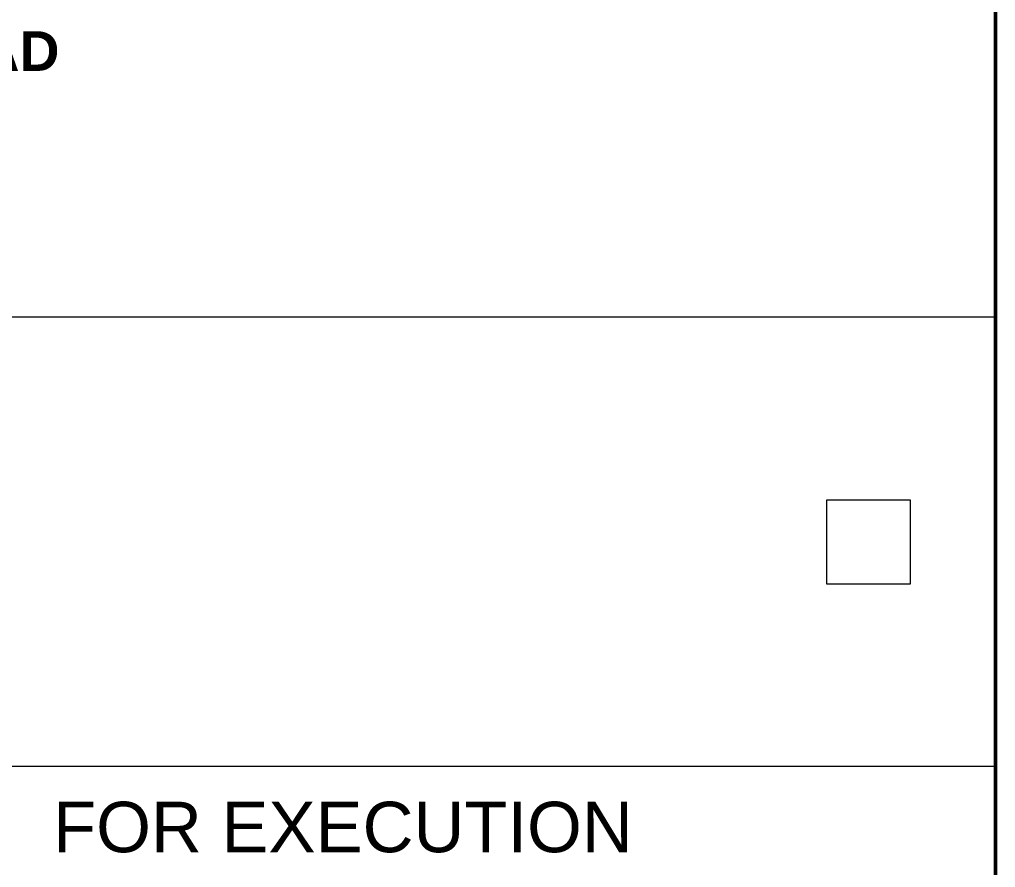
# Model space of a CAD drawing. Extents: x -200722 to 834823, y -494970 to 88783.
# Drawn here: x 521257 to 525079, y -88163 to -84842 of the extents above; entities that cross this region are included whole.
import ezdxf
from ezdxf.enums import TextEntityAlignment as Align

# ---------------------------------------------------------------- set-up
doc = ezdxf.new("R2010")
doc.units = 0
doc.header["$LTSCALE"] = 100
doc.header["$MEASUREMENT"] = 0
doc.layers.get('0').update_dxf_attribs({"linetype": 'CONTINUOUS'})
doc.layers.add('9_TITLE TEXT', color=7, linetype='CONTINUOUS', lineweight=20)
doc.layers.add('TEXT', color=2, linetype='CONTINUOUS')
doc.styles.add('AR', font='arial.ttf')
doc.styles.add('SANSSERIF', font='SAS_____.pfb', dxfattribs={"height": 325})

msp = doc.modelspace()

# ---------------------------------------------------------------- linework, layer by layer
msp.add_lwpolyline([(433669.4, -104400.4), (525079.4, -104400.4), (525079.4, -40160.4), (433669.4, -40160.4)], close=True)
at = {"layer": '9_TITLE TEXT'}
for p, q in [((525079.4, -86007.8), (515839.4, -86007.8)), ((525079.4, -87767.8), (515839.4, -87767.8))]:
    msp.add_line(p, q, dxfattribs=at)
at = {"layer": '9_TITLE TEXT', "lineweight": 50}
msp.add_lwpolyline([(525079.4, -104400.4), (515839.4, -104400.4), (515839.4, -40160.4), (525079.4, -40160.4)], close=True, dxfattribs=at)
at = {"layer": '9_TITLE TEXT'}
msp.add_lwpolyline([(525079.4, -40160.4), (525079.4, -104400.4)], dxfattribs=at)
msp.add_lwpolyline([(524746.7, -86723.6), (524418.2, -86723.6), (524418.2, -87052), (524746.7, -87052)], close=True, dxfattribs=at)

# ---------------------------------------------------------------- texts
at = {"layer": '9_TITLE TEXT', "insert": (516002.7, -84888), "char_height": 155.309, "width": 9512.229, "attachment_point": 1, "style": 'SANSSERIF'}
msp.add_mtext('\\pxsm1;{\\fArial|b1|i0|c0|p34;INDIAN INSTITUTE OF MANAGEMENT AHMEDABAD\\fArial|b0|i0|c0|p34;\\PVikram Sarabhai  Marg, Vastrapur, \\PAhmedabad - 380015, Gujara/\\PPhone:+91-5947-262174,262176,262116}', dxfattribs=at)
at = {"layer": 'TEXT', "color": 7, "style": 'AR'}
msp.add_text('FOR EXECUTION', height=197.66, dxfattribs=at).set_placement((522523.9, -88004), align=Align.MIDDLE)

doc.saveas('drawing.dxf')
